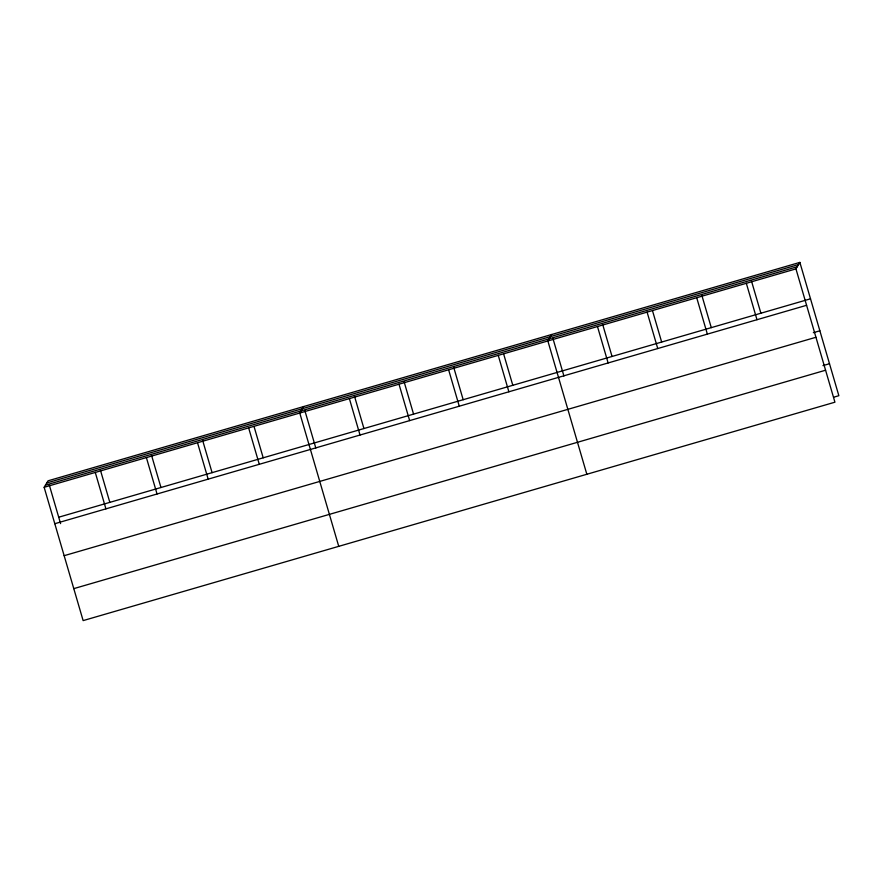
<?xml version="1.0" encoding="UTF-8"?>
<svg xmlns="http://www.w3.org/2000/svg" width="883" height="883" viewBox="0 0 883 883"><rect width="100%" height="100%" fill="white"/><g stroke="black" fill="none" stroke-linecap="round" stroke-linejoin="round"><path stroke-width="1.32" d="M799.866 262.394L795.947 268.885L834.932 402.195L83.134 620.606L44.15 487.295L48.068 480.805L799.866 262.394L838.85 395.705L833.629 397.218M303.675 406.544L299.767 413.034L338.741 546.345M551.776 334.469L547.857 340.959L586.842 474.27M46.777 482.946L798.574 264.536M45.441 485.153L797.25 266.743M44.15 487.295L795.947 268.885M58.708 517.217L810.517 298.807M54.801 523.707L806.598 305.297M813.342 332.681L819.865 330.783M64.15 555.683L815.947 337.273M822.967 365.628L829.501 363.73M73.786 588.63L825.583 370.22M751.389 280.717L760.892 313.222M746.334 283.3L756.985 319.712M701.775 295.132L711.279 327.637M696.709 297.714L707.36 334.127M652.537 310.838L661.654 342.052M647.096 312.129L657.747 348.542M602.537 323.962L612.04 356.467M597.482 326.544L608.122 362.957M552.913 338.377L563.917 376.003M503.674 354.083L512.802 385.297M498.244 355.374L508.884 391.787M453.674 367.207L463.178 399.712M448.619 369.789L459.27 406.202M404.061 381.622L413.564 414.127M399.006 384.204L409.646 420.617M354.436 396.037L363.939 428.542M349.381 398.619L360.032 435.032M304.823 410.452L315.827 448.078M254.072 426.599L263.2 457.813M248.642 427.891L259.293 464.303M202.571 440.153L212.086 472.67M197.516 442.736L208.167 479.149M151.446 455.01L160.96 487.515M146.39 457.593L157.042 494.005M100.331 469.855L109.834 502.372M95.276 472.438L105.916 508.851M49.205 484.712L60.585 523.619"/></g></svg>
